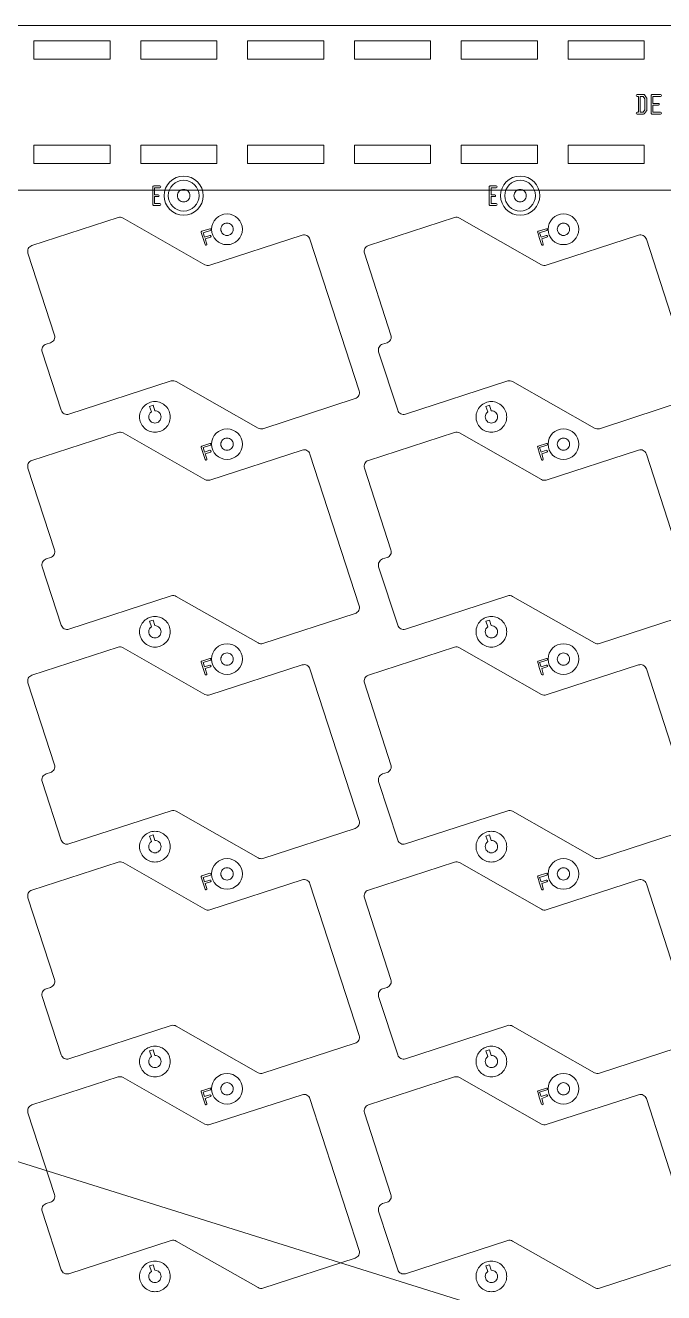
# Model space of a CAD drawing. Extents: x 3811 to 4077, y -444 to -307.
# Drawn here: x 4045.59 to 4050.78, y -376.53 to -366.2 of the extents above; entities that cross this region are included whole.
import ezdxf

# ---------------------------------------------------------------- set-up
doc = ezdxf.new("R2010")
doc.units = 0
doc.layers.get('0').update_dxf_attribs({"lineweight": 9})
doc.layers.add('備註', color=1, linetype='Continuous', lineweight=9)

msp = doc.modelspace()

# ---------------------------------------------------------------- linework, layer by layer
msp.add_line((4050.588, -366.927), (4050.57, -366.927))
at = {"linetype": 'Continuous'}
for points in [[(4065.137, -366.205), (4039.737, -366.205), (4039.737, -366.48, -0.414215), (4039.862, -366.605, -0.414215), (4039.737, -366.73), (4039.737, -367.205, 0.044688), (4039.687, -367.246), (4039.687, -367.764, 0.044688), (4039.737, -367.804), (4039.737, -386.205, 0.044688), (4039.687, -386.246), (4039.687, -386.764, 0.044688), (4039.737, -386.804), (4039.737, -405.205, 0.044688)], [(4050.57, -366.927, -1), (4050.57, -366.912), (4050.58, -366.912), (4050.58, -366.783), (4050.57, -366.783, -1), (4050.57, -366.768), (4050.588, -366.768), (4050.622, -366.768, -0.241871), (4050.628, -366.771), (4050.646, -366.795, -0.159337), (4050.647, -366.8), (4050.647, -366.896, -0.159331), (4050.646, -366.9), (4050.628, -366.924, -0.241867), (4050.622, -366.927), (4050.588, -366.927)]]:
    msp.add_lwpolyline(points, format="xyb", dxfattribs=at)
for points in [[(4045.657, -366.48), (4045.657, -366.33), (4046.277, -366.33), (4046.277, -366.48)], [(4046.527, -366.48), (4046.527, -366.33), (4047.147, -366.33), (4047.147, -366.48)], [(4047.397, -366.48), (4047.397, -366.33), (4048.017, -366.33), (4048.017, -366.48)], [(4048.267, -366.48), (4048.267, -366.33), (4048.887, -366.33), (4048.887, -366.48)], [(4049.137, -366.48), (4049.137, -366.33), (4049.757, -366.33), (4049.757, -366.48)], [(4050.007, -366.48), (4050.007, -366.33), (4050.627, -366.33), (4050.627, -366.48)], [(4050.595, -366.912), (4050.619, -366.912), (4050.632, -366.893), (4050.632, -366.802), (4050.619, -366.783), (4050.595, -366.783)], [(4045.657, -367.33), (4045.657, -367.18), (4046.277, -367.18), (4046.277, -367.33)], [(4046.527, -367.33), (4046.527, -367.18), (4047.147, -367.18), (4047.147, -367.33)], [(4047.397, -367.33), (4047.397, -367.18), (4048.017, -367.18), (4048.017, -367.33)], [(4048.267, -367.33), (4048.267, -367.18), (4048.887, -367.18), (4048.887, -367.33)], [(4049.137, -367.33), (4049.137, -367.18), (4049.757, -367.18), (4049.757, -367.33)], [(4050.007, -367.33), (4050.007, -367.18), (4050.627, -367.18), (4050.627, -367.33)]]:
    msp.add_lwpolyline(points, close=True, dxfattribs=at)
for points in [[(4050.683, -366.92), (4050.683, -366.848), (4050.683, -366.776, -0.414241), (4050.69, -366.768), (4050.76, -366.768, -1), (4050.76, -366.783), (4050.698, -366.783), (4050.698, -366.84), (4050.742, -366.84, -1), (4050.742, -366.855), (4050.698, -366.855), (4050.698, -366.912), (4050.76, -366.912, -1), (4050.76, -366.927), (4050.69, -366.927, -0.414241)], [(4046.624, -367.665), (4046.624, -367.593), (4046.624, -367.521, -0.414241), (4046.632, -367.513), (4046.682, -367.513, -1), (4046.682, -367.528), (4046.639, -367.528), (4046.639, -367.585), (4046.669, -367.585, -1), (4046.669, -367.6), (4046.639, -367.6), (4046.639, -367.657), (4046.682, -367.657, -1), (4046.682, -367.672), (4046.632, -367.672, -0.414241)], [(4046.826, -367.592, -0.414217), (4046.876, -367.542, -0.414217), (4046.926, -367.592, -0.414217), (4046.876, -367.642, -0.414217)], [(4049.364, -367.665), (4049.364, -367.593), (4049.364, -367.521, -0.414241), (4049.372, -367.513), (4049.422, -367.513, -1), (4049.422, -367.528), (4049.379, -367.528), (4049.379, -367.585), (4049.409, -367.585, -1), (4049.409, -367.6), (4049.379, -367.6), (4049.379, -367.657), (4049.422, -367.657, -1), (4049.422, -367.672), (4049.372, -367.672, -0.414241)], [(4049.566, -367.592, -0.414217), (4049.616, -367.542, -0.414217), (4049.666, -367.592, -0.414217), (4049.616, -367.642, -0.414217)], [(4045.608, -368.061, -0.41422), (4045.64, -367.998), (4046.342, -367.77, -0.211093), (4046.382, -367.774), (4047.049, -368.154, 0.211093), (4047.089, -368.158), (4047.841, -367.914, -0.41422), (4047.904, -367.946), (4048.305, -369.182, -0.414215), (4048.273, -369.245), (4047.522, -369.49, -0.211093), (4047.482, -369.485), (4046.815, -369.106, 0.211091), (4046.775, -369.101), (4045.942, -369.372, -0.414218), (4045.879, -369.34), (4045.724, -368.864, -0.414217), (4045.756, -368.801), (4045.792, -368.79, 0.414216), (4045.824, -368.727)], [(4047.019, -367.892, -0.414237), (4047.024, -367.882), (4047.09, -367.861, -1), (4047.094, -367.875), (4047.035, -367.894), (4047.047, -367.93), (4047.089, -367.916, -1), (4047.094, -367.93), (4047.052, -367.944), (4047.065, -367.986, -1), (4047.051, -367.991), (4047.035, -367.942), (4047.035, -367.942)], [(4047.179, -367.866, 0.414217), (4047.229, -367.916, 0.414217), (4047.279, -367.866, 0.414217), (4047.229, -367.816, 0.414217)], [(4048.348, -368.061, -0.41422), (4048.38, -367.998), (4049.082, -367.77, -0.211093), (4049.122, -367.774), (4049.789, -368.154, 0.211093), (4049.829, -368.158), (4050.581, -367.914, -0.41422), (4050.644, -367.946), (4051.045, -369.182, -0.414215), (4051.013, -369.245), (4050.262, -369.49, -0.211093), (4050.222, -369.485), (4049.555, -369.106, 0.211091), (4049.515, -369.101), (4048.682, -369.372, -0.414218), (4048.619, -369.34), (4048.464, -368.864, -0.414217), (4048.496, -368.801), (4048.532, -368.79, 0.414216), (4048.564, -368.727)], [(4049.759, -367.892, -0.414237), (4049.764, -367.882), (4049.83, -367.861, -1), (4049.834, -367.875), (4049.775, -367.894), (4049.787, -367.93), (4049.829, -367.916, -1), (4049.834, -367.93), (4049.792, -367.944), (4049.805, -367.986, -1), (4049.791, -367.991), (4049.775, -367.942), (4049.775, -367.942)], [(4049.919, -367.866, 0.414217), (4049.969, -367.916, 0.414217), (4050.019, -367.866, 0.414217), (4049.969, -367.816, 0.414217)], [(4046.517, -369.394, -0.414215), (4046.642, -369.269, -0.414215), (4046.767, -369.394, -0.414215), (4046.642, -369.519, -0.414215)], [(4046.592, -369.394, 0.414217), (4046.642, -369.444, 0.414217), (4046.692, -369.394, 0.414217), (4046.642, -369.344, 0.002897), (4046.641, -369.344), (4046.627, -369.299), (4046.598, -369.308), (4046.613, -369.353, 0.242589)], [(4049.257, -369.394, -0.414215), (4049.382, -369.269, -0.414215), (4049.507, -369.394, -0.414215), (4049.382, -369.519, -0.414215)], [(4049.332, -369.394, 0.414217), (4049.382, -369.444, 0.414217), (4049.432, -369.394, 0.414217), (4049.382, -369.344, 0.002897), (4049.381, -369.344), (4049.367, -369.299), (4049.338, -369.308), (4049.353, -369.353, 0.242589)], [(4045.608, -369.811, -0.41422), (4045.64, -369.748), (4046.342, -369.52, -0.211093), (4046.382, -369.524), (4047.049, -369.904, 0.211093), (4047.089, -369.908), (4047.841, -369.664, -0.41422), (4047.904, -369.696), (4048.305, -370.932, -0.414215), (4048.273, -370.995), (4047.522, -371.24, -0.211093), (4047.482, -371.235), (4046.815, -370.856, 0.211091), (4046.775, -370.851), (4045.942, -371.122, -0.414218), (4045.879, -371.09), (4045.724, -370.614, -0.414217), (4045.756, -370.551), (4045.792, -370.54, 0.414216), (4045.824, -370.477)], [(4047.019, -369.642, -0.414237), (4047.024, -369.632), (4047.09, -369.611, -1), (4047.094, -369.625), (4047.035, -369.644), (4047.047, -369.68), (4047.089, -369.666, -1), (4047.094, -369.68), (4047.052, -369.694), (4047.065, -369.736, -1), (4047.051, -369.741), (4047.035, -369.692), (4047.035, -369.692)], [(4047.179, -369.616, 0.414217), (4047.229, -369.666, 0.414217), (4047.279, -369.616, 0.414217), (4047.229, -369.566, 0.414217)], [(4048.348, -369.811, -0.41422), (4048.38, -369.748), (4049.082, -369.52, -0.211093), (4049.122, -369.524), (4049.789, -369.904, 0.211093), (4049.829, -369.908), (4050.581, -369.664, -0.41422), (4050.644, -369.696), (4051.045, -370.932, -0.414215), (4051.013, -370.995), (4050.262, -371.24, -0.211093), (4050.222, -371.235), (4049.555, -370.856, 0.211091), (4049.515, -370.851), (4048.682, -371.122, -0.414218), (4048.619, -371.09), (4048.464, -370.614, -0.414217), (4048.496, -370.551), (4048.532, -370.54, 0.414216), (4048.564, -370.477)], [(4049.759, -369.642, -0.414237), (4049.764, -369.632), (4049.83, -369.611, -1), (4049.834, -369.625), (4049.775, -369.644), (4049.787, -369.68), (4049.829, -369.666, -1), (4049.834, -369.68), (4049.792, -369.694), (4049.805, -369.736, -1), (4049.791, -369.741), (4049.775, -369.692), (4049.775, -369.692)], [(4049.919, -369.616, 0.414217), (4049.969, -369.666, 0.414217), (4050.019, -369.616, 0.414217), (4049.969, -369.566, 0.414217)], [(4046.517, -371.144, -0.414215), (4046.642, -371.019, -0.414215), (4046.767, -371.144, -0.414215), (4046.642, -371.269, -0.414215)], [(4046.592, -371.144, 0.414217), (4046.642, -371.194, 0.414217), (4046.692, -371.144, 0.414217), (4046.642, -371.094, 0.002897), (4046.641, -371.094), (4046.627, -371.049), (4046.598, -371.058), (4046.613, -371.103, 0.242589)], [(4049.257, -371.144, -0.414215), (4049.382, -371.019, -0.414215), (4049.507, -371.144, -0.414215), (4049.382, -371.269, -0.414215)], [(4049.332, -371.144, 0.414217), (4049.382, -371.194, 0.414217), (4049.432, -371.144, 0.414217), (4049.382, -371.094, 0.002897), (4049.381, -371.094), (4049.367, -371.049), (4049.338, -371.058), (4049.353, -371.103, 0.242589)], [(4045.608, -371.561, -0.41422), (4045.64, -371.498), (4046.342, -371.27, -0.211093), (4046.382, -371.274), (4047.049, -371.654, 0.211093), (4047.089, -371.658), (4047.841, -371.414, -0.41422), (4047.904, -371.446), (4048.305, -372.682, -0.414215), (4048.273, -372.745), (4047.522, -372.99, -0.211093), (4047.482, -372.985), (4046.815, -372.606, 0.211091), (4046.775, -372.601), (4045.942, -372.872, -0.414218), (4045.879, -372.84), (4045.724, -372.364, -0.414217), (4045.756, -372.301), (4045.792, -372.29, 0.414216), (4045.824, -372.227)], [(4048.348, -371.561, -0.41422), (4048.38, -371.498), (4049.082, -371.27, -0.211093), (4049.122, -371.274), (4049.789, -371.654, 0.211093), (4049.829, -371.658), (4050.581, -371.414, -0.41422), (4050.644, -371.446), (4051.045, -372.682, -0.414215), (4051.013, -372.745), (4050.262, -372.99, -0.211093), (4050.222, -372.985), (4049.555, -372.606, 0.211091), (4049.515, -372.601), (4048.682, -372.872, -0.414218), (4048.619, -372.84), (4048.464, -372.364, -0.414217), (4048.496, -372.301), (4048.532, -372.29, 0.414216), (4048.564, -372.227)], [(4047.019, -371.392, -0.414237), (4047.024, -371.382), (4047.09, -371.361, -1), (4047.094, -371.375), (4047.035, -371.394), (4047.047, -371.43), (4047.089, -371.416, -1), (4047.094, -371.43), (4047.052, -371.444), (4047.065, -371.486, -1), (4047.051, -371.491), (4047.035, -371.442), (4047.035, -371.442)], [(4047.179, -371.366, 0.414217), (4047.229, -371.416, 0.414217), (4047.279, -371.366, 0.414217), (4047.229, -371.316, 0.414217)], [(4049.759, -371.392, -0.414237), (4049.764, -371.382), (4049.83, -371.361, -1), (4049.834, -371.375), (4049.775, -371.394), (4049.787, -371.43), (4049.829, -371.416, -1), (4049.834, -371.43), (4049.792, -371.444), (4049.805, -371.486, -1), (4049.791, -371.491), (4049.775, -371.442), (4049.775, -371.442)], [(4049.919, -371.366, 0.414217), (4049.969, -371.416, 0.414217), (4050.019, -371.366, 0.414217), (4049.969, -371.316, 0.414217)], [(4046.517, -372.894, -0.414215), (4046.642, -372.769, -0.414215), (4046.767, -372.894, -0.414215), (4046.642, -373.019, -0.414215)], [(4046.592, -372.894, 0.414217), (4046.642, -372.944, 0.414217), (4046.692, -372.894, 0.414217), (4046.642, -372.844, 0.002897), (4046.641, -372.844), (4046.627, -372.799), (4046.598, -372.808), (4046.613, -372.853, 0.242589)], [(4049.257, -372.894, -0.414215), (4049.382, -372.769, -0.414215), (4049.507, -372.894, -0.414215), (4049.382, -373.019, -0.414215)], [(4049.332, -372.894, 0.414217), (4049.382, -372.944, 0.414217), (4049.432, -372.894, 0.414217), (4049.382, -372.844, 0.002897), (4049.381, -372.844), (4049.367, -372.799), (4049.338, -372.808), (4049.353, -372.853, 0.242589)], [(4045.608, -373.311, -0.41422), (4045.64, -373.248), (4046.342, -373.02, -0.211093), (4046.382, -373.024), (4047.049, -373.404, 0.211093), (4047.089, -373.408), (4047.841, -373.164, -0.41422), (4047.904, -373.196), (4048.305, -374.432, -0.414215), (4048.273, -374.495), (4047.522, -374.74, -0.211093), (4047.482, -374.735), (4046.815, -374.356, 0.211091), (4046.775, -374.351), (4045.942, -374.622, -0.414218), (4045.879, -374.59), (4045.724, -374.114, -0.414217), (4045.756, -374.051), (4045.792, -374.04, 0.414216), (4045.824, -373.977)], [(4048.348, -373.311, -0.41422), (4048.38, -373.248), (4049.082, -373.02, -0.211093), (4049.122, -373.024), (4049.789, -373.404, 0.211093), (4049.829, -373.408), (4050.581, -373.164, -0.41422), (4050.644, -373.196), (4051.045, -374.432, -0.414215), (4051.013, -374.495), (4050.262, -374.74, -0.211093), (4050.222, -374.735), (4049.555, -374.356, 0.211091), (4049.515, -374.351), (4048.682, -374.622, -0.414218), (4048.619, -374.59), (4048.464, -374.114, -0.414217), (4048.496, -374.051), (4048.532, -374.04, 0.414216), (4048.564, -373.977)], [(4047.019, -373.142, -0.414237), (4047.024, -373.132), (4047.09, -373.111, -1), (4047.094, -373.125), (4047.035, -373.144), (4047.047, -373.18), (4047.089, -373.166, -1), (4047.094, -373.18), (4047.052, -373.194), (4047.065, -373.236, -1), (4047.051, -373.241), (4047.035, -373.192), (4047.035, -373.192)], [(4047.179, -373.116, 0.414217), (4047.229, -373.166, 0.414217), (4047.279, -373.116, 0.414217), (4047.229, -373.066, 0.414217)], [(4049.759, -373.142, -0.414237), (4049.764, -373.132), (4049.83, -373.111, -1), (4049.834, -373.125), (4049.775, -373.144), (4049.787, -373.18), (4049.829, -373.166, -1), (4049.834, -373.18), (4049.792, -373.194), (4049.805, -373.236, -1), (4049.791, -373.241), (4049.775, -373.192), (4049.775, -373.192)], [(4049.919, -373.116, 0.414217), (4049.969, -373.166, 0.414217), (4050.019, -373.116, 0.414217), (4049.969, -373.066, 0.414217)], [(4046.517, -374.644, -0.414215), (4046.642, -374.519, -0.414215), (4046.767, -374.644, -0.414215), (4046.642, -374.769, -0.414215)], [(4046.592, -374.644, 0.414217), (4046.642, -374.694, 0.414217), (4046.692, -374.644, 0.414217), (4046.642, -374.594, 0.002897), (4046.641, -374.594), (4046.627, -374.549), (4046.598, -374.558), (4046.613, -374.603, 0.242589)], [(4049.257, -374.644, -0.414215), (4049.382, -374.519, -0.414215), (4049.507, -374.644, -0.414215), (4049.382, -374.769, -0.414215)], [(4049.332, -374.644, 0.414217), (4049.382, -374.694, 0.414217), (4049.432, -374.644, 0.414217), (4049.382, -374.594, 0.002897), (4049.381, -374.594), (4049.367, -374.549), (4049.338, -374.558), (4049.353, -374.603, 0.242589)], [(4045.608, -375.061, -0.41422), (4045.64, -374.998), (4046.342, -374.77, -0.211093), (4046.382, -374.774), (4047.049, -375.154, 0.211093), (4047.089, -375.158), (4047.841, -374.914, -0.41422), (4047.904, -374.946), (4048.305, -376.182, -0.414215), (4048.273, -376.245), (4047.522, -376.49, -0.211093), (4047.482, -376.485), (4046.815, -376.106, 0.211091), (4046.775, -376.101), (4045.942, -376.372, -0.414218), (4045.879, -376.34), (4045.724, -375.864, -0.414217), (4045.756, -375.801), (4045.792, -375.79, 0.414216), (4045.824, -375.727)], [(4048.348, -375.061, -0.41422), (4048.38, -374.998), (4049.082, -374.77, -0.211093), (4049.122, -374.774), (4049.789, -375.154, 0.211093), (4049.829, -375.158), (4050.581, -374.914, -0.41422), (4050.644, -374.946), (4051.045, -376.182, -0.414215), (4051.013, -376.245), (4050.262, -376.49, -0.211093), (4050.222, -376.485), (4049.555, -376.106, 0.211091), (4049.515, -376.101), (4048.682, -376.372, -0.414218), (4048.619, -376.34), (4048.464, -375.864, -0.414217), (4048.496, -375.801), (4048.532, -375.79, 0.414216), (4048.564, -375.727)], [(4047.019, -374.892, -0.414237), (4047.024, -374.882), (4047.09, -374.861, -1), (4047.094, -374.875), (4047.035, -374.894), (4047.047, -374.93), (4047.089, -374.916, -1), (4047.094, -374.93), (4047.052, -374.944), (4047.065, -374.986, -1), (4047.051, -374.991), (4047.035, -374.942), (4047.035, -374.942)], [(4047.179, -374.866, 0.414217), (4047.229, -374.916, 0.414217), (4047.279, -374.866, 0.414217), (4047.229, -374.816, 0.414217)], [(4049.759, -374.892, -0.414237), (4049.764, -374.882), (4049.83, -374.861, -1), (4049.834, -374.875), (4049.775, -374.894), (4049.787, -374.93), (4049.829, -374.916, -1), (4049.834, -374.93), (4049.792, -374.944), (4049.805, -374.986, -1), (4049.791, -374.991), (4049.775, -374.942), (4049.775, -374.942)], [(4049.919, -374.866, 0.414217), (4049.969, -374.916, 0.414217), (4050.019, -374.866, 0.414217), (4049.969, -374.816, 0.414217)], [(4046.517, -376.394, -0.414215), (4046.642, -376.269, -0.414215), (4046.767, -376.394, -0.414215), (4046.642, -376.519, -0.414215)], [(4046.592, -376.394, 0.414217), (4046.642, -376.444, 0.414217), (4046.692, -376.394, 0.414217), (4046.642, -376.344, 0.002897), (4046.641, -376.344), (4046.627, -376.299), (4046.598, -376.308), (4046.613, -376.353, 0.242589)], [(4049.257, -376.394, -0.414215), (4049.382, -376.269, -0.414215), (4049.507, -376.394, -0.414215), (4049.382, -376.519, -0.414215)], [(4049.332, -376.394, 0.414217), (4049.382, -376.444, 0.414217), (4049.432, -376.394, 0.414217), (4049.382, -376.344, 0.002897), (4049.381, -376.344), (4049.367, -376.299), (4049.338, -376.308), (4049.353, -376.353, 0.242589)]]:
    msp.add_lwpolyline(points, format="xyb", close=True, dxfattribs=at)
for centre, radius in [((4046.876, -367.592), 0.16), ((4049.616, -367.592), 0.16), ((4046.876, -367.592), 0.125), ((4049.616, -367.592), 0.125), ((4047.229, -367.866), 0.125), ((4049.969, -367.866), 0.125), ((4047.229, -369.616), 0.125), ((4049.969, -369.616), 0.125), ((4047.229, -371.366), 0.125), ((4049.969, -371.366), 0.125), ((4047.229, -373.116), 0.125), ((4049.969, -373.116), 0.125), ((4047.229, -374.866), 0.125), ((4049.969, -374.866), 0.125)]:
    msp.add_circle(centre, radius)
at = {"layer": '備註', "linetype": 'Continuous'}
msp.add_line((4037.234, -372.867), (4050.382, -376.98), dxfattribs=at)
at = {"layer": '備註', "color": 1, "linetype": 'Continuous'}
msp.add_lwpolyline([(4039.048, -367.546), (4065.627, -367.546), (4065.627, -386.112), (4039.048, -386.112)], close=True, dxfattribs=at)

doc.saveas('drawing.dxf')
